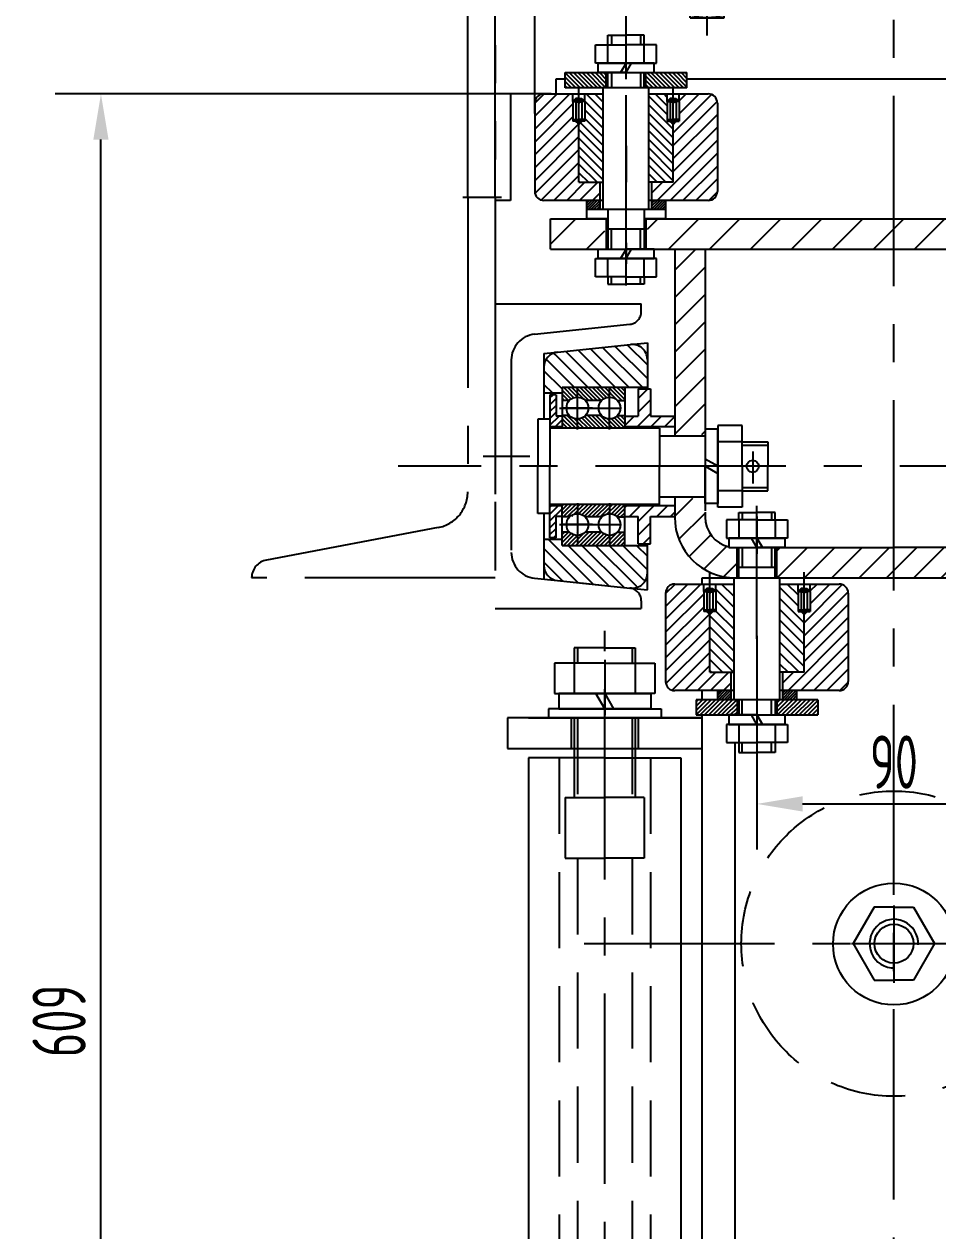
# Model space of a CAD drawing. Header units: millimetres. Extents: x 0 to 2970, y 0 to 2100.
# Drawn here: x 571.9 to 872.1, y 1263.2 to 1659.6 of the extents above; entities that cross this region are included whole.
import ezdxf

# ---------------------------------------------------------------- set-up
doc = ezdxf.new("R2010")
doc.units = ezdxf.units.MM
doc.header["$LTSCALE"] = 50
for name, pattern in [('F', [0.75, 0.5, -0.25]), ('G', [2, 1.25, -0.25, 0.25, -0.25]), ('K', [2.5, 1.25, -0.25, 0.25, -0.25, 0.25, -0.25])]:
    doc.linetypes.add(name, pattern=pattern)
for name, color, linetype in [('01', 7, 'Continuous'), ('02', 1, 'Continuous'), ('04', 2, 'F'), ('05', 4, 'G'), ('07', 6, 'K'), ('08', 1, 'Continuous')]:
    doc.layers.add(name, color=color, linetype=linetype)
doc.styles.get("Standard").update_dxf_attribs({"font": 'isocp', "width": 0.707, "bigfont": 'intecad.shx'})
doc.dimstyles.new('INTE', dxfattribs={"dimscale": 5, "dimtxt": 3.5, "dimasz": 3, "dimexe": 3, "dimexo": 0, "dimgap": 1, "dimtad": 1, "dimdec": 1, "dimdsep": 46, "dimtxsty": 'Standard', "dimcen": 0, "dimclrd": 1, "dimclre": 1, "dimclrt": 3, "dimaunit": 1, "dimadec": 0, "dimazin": 0, "dimtfac": 1, "dimtdec": 1, "dimtmove": 0, "dimatfit": 0, "dimfxl": 3, "dimarcsym": 0})

# ---------------------------------------------------------------- blocks, each defined once
blk = doc.blocks.new('*U4')
at = {"layer": '01'}
for p, q in [((-9.2, 3.1), (-9.2, 0)), ((0, 3.1), (-9.2, 3.1)), ((-9.2, 0), (0, 0)), ((0, 0), (-1.79, 3.1)), ((0, 3.1), (1.79, 0)), ((0, 3.1), (9.2, 3.1)), ((9.2, 0), (0, 0)), ((9.2, 3.1), (9.2, 0))]:
    blk.add_line(p, q, dxfattribs=at)
at = {"layer": '05'}
blk.add_line((0, 5.2), (0, -2.1), dxfattribs=at)
blk = doc.blocks.new('*U7')
at = {"layer": '01'}
for p, q in [((-6, 0), (-6, 10.02)), ((-6, 10.02), (0, 10.02)), ((0, 10.02), (0, 0)), ((-6, 6), (0, 6)), ((0, -10.02), (0, 0)), ((-6, 0), (-6, -10.02)), ((-6, -6), (0, -6)), ((-6, -10.02), (0, -10.02))]:
    blk.add_line(p, q, dxfattribs=at)
at = {"layer": '05'}
blk.add_line((-7.05, 0), (1.05, 0), dxfattribs=at)
blk = doc.blocks.new('*U11')
at = {"layer": '01'}
for p, q in [((-8, 0), (-8, 13.38)), ((-8, 13.38), (0, 13.38)), ((0, 13.38), (0, 0)), ((-8, 8), (0, 8)), ((0, -13.38), (0, 0)), ((-8, 0), (-8, -13.38)), ((-8, -8), (0, -8)), ((-8, -13.38), (0, -13.38))]:
    blk.add_line(p, q, dxfattribs=at)
at = {"layer": '05'}
blk.add_line((-9.05, 0), (1.05, 0), dxfattribs=at)
blk = doc.blocks.new('*U12')
at = {"layer": '01'}
for p, q in [((-12.2, 4.1), (-12.2, 0)), ((0, 4.1), (-12.2, 4.1)), ((0, 0), (-2.37, 4.1)), ((0, 4.1), (2.37, 0)), ((0, 4.1), (12.2, 4.1)), ((12.2, 4.1), (12.2, 0)), ((-12.2, 0), (0, 0)), ((12.2, 0), (0, 0))]:
    blk.add_line(p, q, dxfattribs=at)
at = {"layer": '05'}
blk.add_line((0, 6.2), (0, -2.1), dxfattribs=at)
blk = doc.blocks.new('*U5')
at = {"layer": '01'}
for p, q in [((-15.1, 5), (-15.1, 0)), ((0, 5), (-15.1, 5)), ((0, 0), (-2.89, 5)), ((0, 5), (2.89, 0)), ((0, 5), (15.1, 5)), ((15.1, 5), (15.1, 0)), ((-15.1, 0), (0, 0)), ((15.1, 0), (0, 0))]:
    blk.add_line(p, q, dxfattribs=at)
at = {"layer": '05'}
blk.add_line((0, 7.1), (0, -2.1), dxfattribs=at)
blk = doc.blocks.new('*U10')
at = {"layer": '01'}
for p, q in [((-10, 0), (-10, 16.48)), ((-10, 16.48), (0, 16.48)), ((0, 16.48), (0, 0)), ((-10, 10), (0, 10)), ((0, -16.48), (0, 0)), ((-10, 0), (-10, -16.48)), ((-10, -10), (0, -10)), ((-10, -16.48), (0, -16.48))]:
    blk.add_line(p, q, dxfattribs=at)
at = {"layer": '05'}
blk.add_line((-11.05, 0), (1.05, 0), dxfattribs=at)
blk = doc.blocks.new('rewrw')
at = {"layer": '05', "ltscale": 5}
blk.add_line((918.96, 1818.83), (918.96, 1872.22), dxfattribs=at)
at = {"layer": '07', "color": 6, "linetype": 'K', "ltscale": 5}
for p, q in [((924.51, 1865.65), (913.41, 1865.65)), ((913.41, 1865.65), (913.41, 1862.65)), ((924.51, 1865.65), (924.51, 1862.65)), ((905.84, 1862.65), (904.84, 1861.65)), ((904.84, 1861.65), (933.09, 1861.65)), ((904.84, 1861.65), (904.84, 1858.88)), ((905.84, 1862.65), (932.09, 1862.65)), ((932.09, 1862.65), (933.09, 1861.65)), ((933.09, 1861.65), (933.09, 1858.88)), ((903.92, 1858.88), (934.01, 1858.88)), ((903.92, 1858.88), (903.92, 1854.6)), ((934.01, 1858.88), (934.01, 1854.6)), ((903.92, 1854.6), (934.01, 1854.6)), ((909.44, 1837.7), (909.44, 1852.6)), ((928.49, 1852.6), (909.44, 1852.6)), ((910.94, 1852.6), (910.94, 1854.6)), ((926.99, 1852.6), (926.99, 1854.6)), ((928.49, 1837.7), (928.49, 1852.6)), ((903.92, 1835.7), (934.01, 1835.7)), ((903.92, 1835.7), (903.92, 1831.42)), ((928.49, 1837.7), (909.44, 1837.7)), ((910.94, 1835.7), (910.94, 1837.7)), ((926.99, 1835.7), (926.99, 1837.7)), ((934.01, 1835.7), (934.01, 1831.42)), ((903.92, 1831.42), (934.01, 1831.42)), ((904.84, 1828.65), (904.84, 1831.42)), ((933.09, 1828.65), (933.09, 1831.42)), ((904.84, 1828.65), (933.09, 1828.65)), ((904.84, 1828.65), (905.84, 1827.65)), ((905.84, 1827.65), (932.09, 1827.65)), ((913.41, 1824.65), (913.41, 1827.65)), ((924.51, 1824.65), (924.51, 1827.65)), ((933.09, 1828.65), (932.09, 1827.65)), ((924.51, 1824.65), (913.41, 1824.65))]:
    blk.add_line(p, q, dxfattribs=at)
for centre, start, end in [((918.93, 1882.64), 252.0004, 288.1862), ((918.93, 1807.65), 71.8138, 107.9996)]:
    blk.add_arc(centre, 17.87, start, end, dxfattribs=at)
blk = doc.blocks.new('*D36')
at = {"layer": '08', "color": 1, "lineweight": -2}
for p, q in [((769.63, 1657.29), (769.63, 1802.76)), ((945.63, 1657.29), (945.63, 1802.76)), ((784.63, 1787.76), (930.63, 1787.76))]:
    blk.add_line(p, q, dxfattribs=at)
at = {"layer": '08', "color": 1}
for points in [[(784.63, 1790.26), (784.63, 1785.26), (769.63, 1787.76)], [(930.63, 1790.26), (930.63, 1785.26), (945.63, 1787.76)]]:
    blk.add_solid(points, dxfattribs=at)
at = {"layer": 'Defpoints', "color": 0}
for p in [(945.63, 1787.76), (769.63, 1657.29), (945.63, 1657.29)]:
    blk.add_point(p, dxfattribs=at)
at = {"layer": '08', "color": 3, "insert": (857.63, 1801.51), "char_height": 17.5, "attachment_point": 5}
blk.add_mtext('176', dxfattribs=at)
blk = doc.blocks.new('*D47')
at = {"layer": '08', "color": 1, "lineweight": -2}
for p, q in [((739.63, 1630.23), (739.63, 1852.47)), ((975.63, 1630.23), (975.63, 1852.47)), ((754.63, 1837.47), (960.63, 1837.47))]:
    blk.add_line(p, q, dxfattribs=at)
at = {"layer": '08', "color": 1}
for points in [[(754.63, 1839.97), (754.63, 1834.97), (739.63, 1837.47)], [(960.63, 1839.97), (960.63, 1834.97), (975.63, 1837.47)]]:
    blk.add_solid(points, dxfattribs=at)
at = {"layer": 'Defpoints', "color": 0}
for p in [(975.63, 1837.47), (739.63, 1630.23), (975.63, 1630.23)]:
    blk.add_point(p, dxfattribs=at)
at = {"layer": '08', "color": 3, "insert": (857.63, 1851.22), "char_height": 17.5, "attachment_point": 5}
blk.add_mtext('236', dxfattribs=at)
blk = doc.blocks.new('*D59')
at = {"layer": '08', "color": 1, "lineweight": -2}
for p, q in [((812.63, 1412.66), (812.63, 1388.4)), ((902.63, 1412.66), (902.63, 1388.4)), ((827.63, 1403.4), (887.63, 1403.4))]:
    blk.add_line(p, q, dxfattribs=at)
at = {"layer": '08', "color": 1}
for points in [[(827.63, 1405.9), (827.63, 1400.9), (812.63, 1403.4)], [(887.63, 1405.9), (887.63, 1400.9), (902.63, 1403.4)]]:
    blk.add_solid(points, dxfattribs=at)
at = {"layer": 'Defpoints', "color": 0}
for p in [(812.63, 1412.66), (902.63, 1412.66), (902.63, 1403.4)]:
    blk.add_point(p, dxfattribs=at)
at = {"layer": '08', "color": 3, "insert": (857.63, 1417.15), "char_height": 17.5, "attachment_point": 5}
blk.add_mtext('90', dxfattribs=at)
blk = doc.blocks.new('*D60')
at = {"layer": '08', "color": 1, "lineweight": -2}
for p, q in [((745.07, 1636.63), (582.12, 1636.63)), ((597.12, 1042.63), (597.12, 1621.63)), ((730.63, 1027.63), (582.12, 1027.63))]:
    blk.add_line(p, q, dxfattribs=at)
at = {"layer": '08', "color": 1}
for points in [[(594.62, 1621.63), (599.62, 1621.63), (597.12, 1636.63)], [(594.62, 1042.63), (599.62, 1042.63), (597.12, 1027.63)]]:
    blk.add_solid(points, dxfattribs=at)
at = {"layer": 'Defpoints', "color": 0}
for p in [(597.12, 1636.63), (745.07, 1636.63), (730.63, 1027.63)]:
    blk.add_point(p, dxfattribs=at)
at = {"layer": '08', "color": 3, "insert": (583.37, 1332.13), "char_height": 17.5, "attachment_point": 5, "rotation": 90}
blk.add_mtext('609', dxfattribs=at)
blk = doc.blocks.new('*U31')
at = {"layer": '01'}
for p, q in [((0, 13.38), (-12, 6.45)), ((12, 6.45), (0, 13.38)), ((-12, 6.45), (-12, 0)), ((12, 0), (12, 6.45)), ((-12, -6.45), (-12, 0)), ((12, 0), (12, -6.45)), ((0, -13.38), (-12, -6.45)), ((12, -6.45), (0, -13.38))]:
    blk.add_line(p, q, dxfattribs=at)
blk.add_circle((0, 0), 6.4, dxfattribs=at)
at = {"layer": '02'}
blk.add_arc((0, 0), 8, 267.419, 181.9582, dxfattribs=at)
at = {"layer": '05'}
for p, q in [((0, 13.92), (0, -13.89)), ((12.56, 0), (-12.82, 0))]:
    blk.add_line(p, q, dxfattribs=at)
blk = doc.blocks.new('RRWER')
at = {"layer": '05', "color": 4, "linetype": 'G'}
blk.add_line((722.66, 1517.63), (737.98, 1517.63), dxfattribs=at)
at = {"layer": '07', "color": 6, "linetype": 'K'}
for p, q in [((726.63, 1727.63), (646.63, 1727.63)), ((973.63, 1727.63), (726.63, 1727.63)), ((726.63, 1727.63), (726.63, 1715.63)), ((726.63, 1727.63), (726.63, 1477.63)), ((726.63, 1602.63), (726.63, 1727.63)), ((707.86, 1711.08), (651.51, 1721.73)), ((973.63, 1715.63), (726.63, 1715.63)), ((988.63, 1700.63), (988.63, 1477.63)), ((1000.63, 1700.63), (1000.63, 1477.63)), ((717.63, 1602.63), (717.63, 1699.29)), ((731.63, 1636.63), (726.63, 1636.63)), ((731.63, 1636.63), (731.63, 1601.63)), ((983.63, 1636.63), (983.63, 1601.63)), ((983.63, 1636.63), (988.63, 1636.63)), ((728.7, 1602.63), (716.01, 1602.63)), ((717.63, 1602.63), (717.63, 1505.96)), ((726.63, 1602.63), (726.63, 1477.63)), ((731.63, 1601.63), (726.63, 1601.63)), ((983.63, 1601.63), (988.63, 1601.63)), ((726.63, 1567.63), (726.63, 1467.63)), ((726.63, 1567.63), (774.63, 1567.63)), ((726.63, 1567.63), (774.63, 1567.63)), ((726.63, 1567.63), (774.63, 1567.63)), ((774.63, 1565.14), (774.63, 1567.63)), ((988.63, 1567.63), (940.63, 1567.63)), ((988.63, 1567.63), (940.63, 1567.63)), ((940.63, 1565.14), (940.63, 1567.63)), ((940.63, 1567.63), (988.63, 1567.63)), ((988.63, 1567.63), (988.63, 1467.63)), ((739.54, 1557.69), (770.86, 1560.97)), ((975.71, 1557.69), (944.39, 1560.97)), ((731.93, 1549.23), (731.93, 1486.02)), ((983.33, 1549.23), (983.33, 1486.02)), ((707.86, 1494.17), (651.51, 1483.52)), ((726.63, 1477.63), (646.63, 1477.63)), ((726.63, 1467.63), (774.63, 1467.63)), ((726.63, 1467.63), (774.63, 1467.63)), ((774.63, 1470.11), (774.63, 1467.63)), ((940.63, 1470.11), (940.63, 1467.63)), ((988.63, 1467.63), (940.63, 1467.63)), ((940.63, 1467.63), (988.63, 1467.63))]:
    blk.add_line(p, q, dxfattribs=at)
at = {"layer": '07'}
for p, q in [((739.54, 1477.56), (747.11, 1476.77)), ((968.14, 1476.77), (975.71, 1477.56))]:
    blk.add_line(p, q, dxfattribs=at)
at = {"layer": '07', "color": 6, "linetype": 'K'}
for centre, radius, start, end in [((652.63, 1727.63), 6, 180, 259.2944), ((973.63, 1700.63), 27, 0, 90), ((973.63, 1700.63), 15, 0, 90), ((705.63, 1699.29), 12, 0, 79.2944), ((770.43, 1565.14), 4.2, 275.9762, 0), ((944.83, 1565.14), 4.2, 180, 264.0238), ((740.43, 1549.23), 8.5, 95.9762, 180), ((974.83, 1549.23), 8.5, 0, 84.0238), ((705.63, 1505.96), 12, 280.7056, 0), ((652.63, 1477.63), 6, 100.7056, 180), ((740.43, 1486.02), 8.5, 180, 264.0238), ((974.83, 1486.02), 8.5, 275.9762, 0), ((770.43, 1470.11), 4.2, 0, 84.0238), ((944.83, 1470.11), 4.2, 95.9762, 180)]:
    blk.add_arc(centre, radius, start, end, dxfattribs=at)

msp = doc.modelspace()

# ---------------------------------------------------------------- hatches: boundary and pattern name
at = {"layer": '02', "linetype": 'Continuous'}
h = msp.add_hatch(dxfattribs=at)
h.set_pattern_fill('_USER', color=1, angle=45, style=0, pattern_type=0)
h.set_pattern_definition([(135.0000008, (43425.641, -14937.4021), (0.707106772, 0.70710679), [])])
h.paths.add_polyline_path([(789.63, 1643.63), (789.63, 1638.63), (776.13, 1638.63), (776.13, 1643.63), (778.83, 1643.63)])
h.paths.add_polyline_path([(749.63, 1638.63), (749.63, 1643.63), (763.13, 1643.63), (763.13, 1638.63)])
h = msp.add_hatch(dxfattribs=at)
h.set_pattern_fill('_USER', color=1, scale=3, angle=135, style=0, pattern_type=0)
h.set_pattern_definition([(45, (43425.641, -14937.402), (2.12132034, -2.12132034), [])])
edge = h.paths.add_edge_path()
edge.add_line((785.13, 1626.6), (786.13, 1627.63))
edge.add_line((786.13, 1627.63), (787.13, 1627.63))
edge.add_line((787.13, 1627.63), (787.13, 1630.66))
edge.add_line((787.13, 1630.66), (787.13, 1634.16))
edge.add_line((787.13, 1634.16), (787.13, 1636.63))
edge.add_line((787.13, 1636.63), (796.63, 1636.63))
edge.add_ellipse((796.63, 1633.63), major_axis=(2.12, 2.12), ratio=1, start_angle=315, end_angle=405, ccw=False)
edge.add_line((799.63, 1633.63), (799.63, 1604.63))
edge.add_ellipse((796.63, 1604.63), major_axis=(-2.12, 2.12), ratio=1, start_angle=135, end_angle=225, ccw=False)
edge.add_line((796.63, 1601.63), (778.13, 1601.63))
edge.add_line((778.13, 1601.63), (778.13, 1607.63))
edge.add_line((778.13, 1607.63), (785.13, 1607.63))
edge.add_line((785.13, 1607.63), (785.13, 1626.6))
edge = h.paths.add_edge_path()
edge.add_line((754.13, 1607.63), (761.13, 1607.63))
edge.add_line((761.13, 1607.63), (761.13, 1601.63))
edge.add_line((761.13, 1601.63), (742.63, 1601.63))
edge.add_ellipse((742.63, 1604.63), major_axis=(2.12, 2.12), ratio=1, start_angle=135, end_angle=225, ccw=False)
edge.add_line((739.63, 1604.63), (739.63, 1633.63))
edge.add_ellipse((742.63, 1633.63), major_axis=(-2.12, 2.12), ratio=1, start_angle=-45, end_angle=45, ccw=False)
edge.add_line((742.63, 1636.63), (752.13, 1636.63))
edge.add_line((752.13, 1636.63), (752.13, 1634.16))
edge.add_line((752.13, 1634.16), (752.13, 1630.66))
edge.add_line((752.13, 1630.66), (752.13, 1627.63))
edge.add_line((752.13, 1627.63), (753.13, 1627.63))
edge.add_line((753.13, 1627.63), (754.13, 1626.6))
edge.add_line((754.13, 1626.6), (754.13, 1607.63))
h = msp.add_hatch(dxfattribs=at)
h.set_pattern_fill('_USER', color=1, scale=2, angle=45, style=0, pattern_type=0)
h.set_pattern_definition([(135, (43425.641, -14937.402), (1.41421356, 1.41421356), [])])
h.paths.add_polyline_path([(777.13, 1636.63), (783.13, 1636.63), (783.13, 1634.16), (783.13, 1630.66), (783.13, 1627.63), (784.13, 1627.63), (785.13, 1626.6), (785.13, 1607.63), (777.13, 1607.63)])
h.paths.add_polyline_path([(762.13, 1607.63), (754.13, 1607.63), (754.13, 1626.6), (755.13, 1627.63), (756.13, 1627.63), (756.13, 1630.66), (756.13, 1634.16), (756.13, 1636.63), (762.13, 1636.63)])
h = msp.add_hatch(dxfattribs=at)
h.set_pattern_fill('LINE', color=1, scale=0.2, angle=45, style=0)
h.paths.add_polyline_path([(782.63, 1601.63), (778.13, 1601.63), (778.13, 1598.63), (782.63, 1598.63)])
h.paths.add_polyline_path([(756.63, 1598.63), (761.13, 1598.63), (761.13, 1601.63), (756.63, 1601.63)])
h = msp.add_hatch(dxfattribs=at)
h.set_pattern_fill('LINE', color=1, scale=3, angle=45, style=0)
h.set_pattern_definition([(45, (-41710.389, -14937.402), (-6.735192, 6.735192), [])])
h.paths.add_polyline_path([(762.63, 1585.63), (762.63, 1595.63), (756.63, 1595.63), (744.8, 1595.63), (744.8, 1585.63)])
h.paths.add_polyline_path([(776.63, 1595.63), (776.63, 1585.63), (857.63, 1585.63), (857.63, 1595.63)])
h.paths.add_polyline_path([(938.63, 1585.63), (938.63, 1595.63), (857.63, 1595.63), (857.63, 1585.63)])
h.paths.add_polyline_path([(970.63, 1585.63), (970.63, 1595.63), (952.63, 1595.63), (952.63, 1585.63), (954.83, 1585.63)])
h = msp.add_hatch(dxfattribs=at)
h.set_pattern_fill('LINE', color=1, scale=2, angle=45, style=0)
h.set_pattern_definition([(45, (-41710.389, -14937.402), (-4.4901281, 4.4901281), [])])
h.paths.add_polyline_path([(795.63, 1585.63), (785.63, 1585.63), (785.63, 1524.8), (795.63, 1524.8), (795.63, 1529.4)])
h.paths.add_polyline_path([(795.63, 1497.63), (795.63, 1499.2), (795.63, 1503.8), (785.63, 1503.8), (785.63, 1497.63, 0.414214), (805.63, 1477.63), (806.13, 1477.63), (806.13, 1487.63), (803.43, 1487.63), (803.43, 1487.87, -0.350548)])
h.paths.add_polyline_path([(857.63, 1477.63), (857.63, 1487.63), (819.13, 1487.63), (819.13, 1477.63)])
h.paths.add_polyline_path([(896.13, 1477.63), (896.13, 1487.63), (893.43, 1487.63), (857.63, 1487.63), (857.63, 1477.63)])
h.paths.add_polyline_path([(911.83, 1487.87), (911.83, 1487.63), (909.13, 1487.63), (909.13, 1477.63), (909.62, 1477.63, 0.416804), (929.62, 1497.8), (929.62, 1497.8), (929.62, 1503.8), (919.62, 1503.8), (919.62, 1499.2), (919.62, 1497.63, -0.350548)])
h.paths.add_polyline_path([(929.62, 1585.63), (919.62, 1585.63), (919.62, 1524.8), (929.62, 1524.8)])
h = msp.add_hatch(dxfattribs=at)
h.set_pattern_fill('LINE', color=1, angle=45, style=0)
h.set_pattern_definition([(135, (43425.641, -14937.402), (2.24506403, 2.24506403), [])])
edge = h.paths.add_edge_path()
edge.add_line((776.63, 1488.3), (776.63, 1479.23))
edge.add_ellipse((771.63, 1479.23), major_axis=(-3.54, 3.54), ratio=1, start_angle=129.0238, end_angle=225, ccw=False)
edge.add_line((771.11, 1474.26), (747.11, 1476.77))
edge.add_ellipse((747.63, 1481.74), major_axis=(3.54, 3.54), ratio=1, start_angle=135, end_angle=219.0238, ccw=False)
edge.add_line((742.63, 1481.74), (742.63, 1490.3))
edge.add_line((742.63, 1490.3), (748.63, 1490.3))
edge.add_line((748.63, 1490.3), (748.63, 1488.3))
edge.add_line((748.63, 1488.3), (776.63, 1488.3))
edge = h.paths.add_edge_path()
edge.add_ellipse((771.63, 1549.37), major_axis=(3.54, 3.54), ratio=1, start_angle=315, end_angle=410.9762, ccw=False)
edge.add_line((776.63, 1549.37), (776.63, 1540.3))
edge.add_line((776.63, 1540.3), (748.63, 1540.3))
edge.add_line((748.63, 1540.3), (748.63, 1538.3))
edge.add_line((748.63, 1538.3), (742.63, 1538.3))
edge.add_line((742.63, 1538.3), (742.63, 1546.86))
edge.add_ellipse((747.63, 1546.86), major_axis=(3.54, 3.54), ratio=1, start_angle=50.9762, end_angle=135, ccw=False)
edge.add_line((747.11, 1551.83), (771.11, 1554.35))
at = {"layer": '02'}
h = msp.add_hatch(dxfattribs=at)
h.set_pattern_fill('LINE', color=256, scale=0.3, angle=45, style=0)
h.set_pattern_definition([(135, (43426.641, -14937.4021), (0.67351921, 0.67351921), [])])
edge = h.paths.add_edge_path()
edge.add_line((761.67, 1535.95), (756.18, 1535.95))
edge.add_ellipse((753.63, 1533.45), major_axis=(2.53, 2.53), ratio=1, start_angle=359.3431, end_angle=450.6569)
edge.add_line((751.07, 1535.95), (748.63, 1535.95))
edge.add_line((748.63, 1535.95), (748.63, 1540.3))
edge.add_line((748.63, 1540.3), (769.23, 1540.3))
edge.add_line((769.23, 1540.3), (769.23, 1535.95))
edge.add_line((769.23, 1535.95), (766.78, 1535.95))
edge.add_ellipse((764.23, 1533.45), major_axis=(2.53, 2.53), ratio=1, start_angle=359.3431, end_angle=450.6569)
edge = h.paths.add_edge_path()
edge.add_line((766.78, 1530.95), (769.23, 1530.95))
edge.add_line((769.23, 1530.95), (769.23, 1526.8))
edge.add_line((769.23, 1526.8), (764.23, 1526.8))
edge.add_line((764.23, 1526.8), (764.23, 1529.87))
edge.add_ellipse((764.23, 1533.45), major_axis=(-2.53, 2.53), ratio=1, start_angle=135, end_angle=180.6569)
edge = h.paths.add_edge_path()
edge.add_line((759.23, 1526.8), (753.63, 1526.8))
edge.add_line((753.63, 1526.8), (753.63, 1529.87))
edge.add_ellipse((753.63, 1533.45), major_axis=(2.53, 2.53), ratio=1, start_angle=225, end_angle=270.6569)
edge.add_line((756.18, 1530.95), (761.67, 1530.95))
edge.add_ellipse((764.23, 1533.45), major_axis=(2.53, 2.53), ratio=1, start_angle=179.3431, end_angle=225)
edge.add_line((764.23, 1529.87), (764.23, 1526.8))
edge.add_line((764.23, 1526.8), (759.23, 1526.8))
edge = h.paths.add_edge_path()
edge.add_line((748.63, 1526.8), (748.63, 1530.95))
edge.add_line((748.63, 1530.95), (751.07, 1530.95))
edge.add_ellipse((753.63, 1533.45), major_axis=(-2.53, 2.53), ratio=1, start_angle=89.3431, end_angle=135)
edge.add_line((753.63, 1529.87), (753.63, 1526.8))
edge.add_line((753.63, 1526.8), (748.63, 1526.8))
at = {"layer": '02', "linetype": 'Continuous'}
h = msp.add_hatch(dxfattribs=at)
h.set_pattern_fill('LINE', color=1, angle=135, style=0)
h.set_pattern_definition([(45, (43425.641, -14937.402), (2.24506403, -2.24506403), [])])
h.paths.add_polyline_path([(769.23, 1527.3), (769.23, 1530.8), (773.63, 1530.8), (773.63, 1539.8), (777.63, 1539.8), (777.63, 1530.8), (785.63, 1530.8), (785.63, 1527.3)])
h.paths.add_polyline_path([(785.63, 1501.3), (785.63, 1497.8), (777.63, 1497.8), (777.63, 1488.8), (773.63, 1488.8), (773.63, 1497.8), (769.23, 1497.8), (769.23, 1501.3)])
h = msp.add_hatch(dxfattribs=at)
h.set_pattern_fill('LINE', color=1, scale=0.5, angle=135, style=0)
h.set_pattern_definition([(45, (43425.641, -14937.4021), (1.122532015, -1.122532015), [])])
h.paths.add_polyline_path([(746.63, 1530.8), (748.63, 1530.8), (748.63, 1527.3), (744.63, 1527.3), (744.63, 1537.8), (746.63, 1537.8)])
h.paths.add_polyline_path([(746.63, 1497.8), (746.63, 1490.8), (744.63, 1490.8), (744.63, 1501.3), (748.63, 1501.3), (748.63, 1497.8)])
at = {"layer": '02'}
h = msp.add_hatch(dxfattribs=at)
h.set_pattern_fill('LINE', color=256, scale=0.3, angle=45, style=0)
h.set_pattern_definition([(225, (43426.641, 17966.0068), (0.67351921, -0.67351921), [])])
edge = h.paths.add_edge_path()
edge.add_line((761.67, 1492.66), (756.18, 1492.66))
edge.add_ellipse((753.63, 1495.16), major_axis=(2.53, 2.53), ratio=1, start_angle=179.3431, end_angle=270.6569, ccw=False)
edge.add_line((751.07, 1492.66), (748.63, 1492.66))
edge.add_line((748.63, 1492.66), (748.63, 1488.3))
edge.add_line((748.63, 1488.3), (769.23, 1488.3))
edge.add_line((769.23, 1488.3), (769.23, 1492.66))
edge.add_line((769.23, 1492.66), (766.78, 1492.66))
edge.add_ellipse((764.23, 1495.16), major_axis=(2.53, 2.53), ratio=1, start_angle=179.3431, end_angle=270.6569, ccw=False)
edge = h.paths.add_edge_path()
edge.add_line((766.78, 1497.66), (769.23, 1497.66))
edge.add_line((769.23, 1497.66), (769.23, 1501.8))
edge.add_line((769.23, 1501.8), (764.23, 1501.8))
edge.add_line((764.23, 1501.8), (764.23, 1498.73))
edge.add_ellipse((764.23, 1495.16), major_axis=(2.53, 2.53), ratio=1, start_angle=359.3431, end_angle=405, ccw=False)
edge = h.paths.add_edge_path()
edge.add_line((759.23, 1501.8), (753.63, 1501.8))
edge.add_line((753.63, 1501.8), (753.63, 1498.73))
edge.add_ellipse((753.63, 1495.16), major_axis=(-2.53, 2.53), ratio=1, start_angle=269.3431, end_angle=315, ccw=False)
edge.add_line((756.18, 1497.66), (761.67, 1497.66))
edge.add_ellipse((764.23, 1495.16), major_axis=(-2.53, 2.53), ratio=1, start_angle=-45, end_angle=0.6569, ccw=False)
edge.add_line((764.23, 1498.73), (764.23, 1501.8))
edge.add_line((764.23, 1501.8), (759.23, 1501.8))
edge = h.paths.add_edge_path()
edge.add_line((748.63, 1501.8), (748.63, 1497.66))
edge.add_line((748.63, 1497.66), (751.07, 1497.66))
edge.add_ellipse((753.63, 1495.16), major_axis=(2.53, 2.53), ratio=1, start_angle=45, end_angle=90.6569, ccw=False)
edge.add_line((753.63, 1498.73), (753.63, 1501.8))
edge.add_line((753.63, 1501.8), (748.63, 1501.8))
at = {"layer": '02', "linetype": 'Continuous'}
h = msp.add_hatch(dxfattribs=at)
h.set_pattern_fill('_USER', color=1, scale=3, angle=135, style=0, pattern_type=0)
h.set_pattern_definition([(45, (43468.641, -15098.402), (2.12132034, -2.12132034), [])])
h.paths.add_polyline_path([(828.13, 1446.63), (821.13, 1446.63), (821.13, 1440.63), (839.63, 1440.63, 0.414214), (842.63, 1443.63), (842.63, 1472.63, 0.414214), (839.63, 1475.63), (830.13, 1475.63), (830.13, 1473.16), (830.13, 1469.66), (830.13, 1466.63), (829.13, 1466.63), (828.13, 1465.6)])
h.paths.add_polyline_path([(797.13, 1465.6), (796.13, 1466.63), (795.13, 1466.63), (795.13, 1469.66), (795.13, 1473.16), (795.13, 1475.63), (785.63, 1475.63, 0.414214), (782.63, 1472.63), (782.63, 1443.63, 0.414214), (785.63, 1440.63), (804.13, 1440.63), (804.13, 1446.63), (797.13, 1446.63)])
h = msp.add_hatch(dxfattribs=at)
h.set_pattern_fill('LINE', color=1, scale=0.8, angle=45, style=0)
h.set_pattern_definition([(135, (43425.641, -14937.402), (1.79605122, 1.79605122), [])])
h.paths.add_polyline_path([(828.13, 1465.6), (827.13, 1466.63), (826.13, 1466.63), (826.13, 1469.66), (826.13, 1473.16), (826.13, 1475.63), (820.13, 1475.63), (820.13, 1446.63), (828.13, 1446.63)])
h.paths.add_polyline_path([(805.13, 1475.63), (799.13, 1475.63), (799.13, 1473.16), (799.13, 1469.66), (799.13, 1466.63), (798.13, 1466.63), (797.13, 1465.6), (797.13, 1446.63), (805.13, 1446.63)])
h = msp.add_hatch(dxfattribs=at)
h.set_pattern_fill('LINE', color=1, scale=0.2, angle=45, style=0)
h.paths.add_polyline_path([(821.13, 1440.63), (821.13, 1437.63), (825.63, 1437.63), (825.63, 1440.63)])
h.paths.add_polyline_path([(804.13, 1437.63), (804.13, 1440.63), (799.63, 1440.63), (799.63, 1437.63)])
h = msp.add_hatch(dxfattribs=at)
h.set_pattern_fill('_USER', color=1, angle=45, style=0, pattern_type=0)
h.set_pattern_definition([(224.9999992, (43468.641, 18013.6533), (0.707106772, -0.70710679), [])])
h.paths.add_polyline_path([(832.63, 1432.63), (832.63, 1437.63), (819.13, 1437.63), (819.13, 1432.63), (821.83, 1432.63)])
h.paths.add_polyline_path([(792.63, 1437.63), (792.63, 1432.63), (806.13, 1432.63), (806.13, 1437.63)])

# ---------------------------------------------------------------- linework, layer by layer
for p, q in [((748.63, 1540.3), (748.63, 1526.8)), ((769.23, 1540.3), (769.23, 1526.8)), ((746.63, 1537.8), (746.63, 1530.8)), ((748.63, 1488.3), (748.63, 1501.8)), ((769.23, 1488.3), (769.23, 1501.8)), ((795.63, 1499.2), (795.63, 1497.63)), ((746.63, 1490.8), (746.63, 1497.8)), ((762.63, 1418.53), (737.63, 1418.53)), ((762.63, 1418.53), (787.63, 1418.53))]:
    msp.add_line(p, q)
at = {"layer": '01'}
for p, q in [((763.63, 1652.73), (763.63, 1655.96)), ((763.63, 1655.96), (769.63, 1655.96)), ((775.63, 1655.96), (769.63, 1655.96)), ((775.63, 1652.73), (775.63, 1655.96)), ((746.63, 1641.63), (749.63, 1641.63)), ((746.63, 1636.63), (746.63, 1641.63)), ((763.13, 1638.63), (763.13, 1643.63)), ((763.63, 1638.63), (763.63, 1643.63)), ((775.63, 1638.63), (775.63, 1643.63)), ((776.13, 1638.63), (776.13, 1643.63)), ((789.63, 1641.63), (925.63, 1641.63)), ((789.63, 1638.63), (749.63, 1638.63)), ((762.13, 1598.63), (762.13, 1638.63)), ((777.13, 1598.63), (777.13, 1638.63)), ((753.13, 1635.16), (752.13, 1634.16)), ((752.13, 1634.16), (752.13, 1630.66)), ((752.13, 1634.16), (753.83, 1634.16)), ((753.83, 1635.16), (753.13, 1635.16)), ((753.83, 1635.16), (753.83, 1633.74)), ((753.83, 1633.74), (754.13, 1633.74)), ((754.13, 1607.63), (754.13, 1636.63)), ((754.43, 1633.74), (754.13, 1633.74)), ((754.43, 1635.16), (755.13, 1635.16)), ((754.43, 1635.16), (754.43, 1633.74)), ((756.13, 1634.16), (754.43, 1634.16)), ((755.13, 1635.16), (756.13, 1634.16)), ((756.13, 1634.16), (756.13, 1630.66)), ((784.13, 1635.16), (783.13, 1634.16)), ((783.13, 1634.16), (783.13, 1630.66)), ((783.13, 1634.16), (784.83, 1634.16)), ((784.83, 1635.16), (784.13, 1635.16)), ((784.83, 1635.16), (784.83, 1633.74)), ((784.83, 1633.74), (785.13, 1633.74)), ((785.13, 1607.63), (785.13, 1636.63)), ((785.43, 1633.74), (785.13, 1633.74)), ((785.43, 1635.16), (786.13, 1635.16)), ((785.43, 1635.16), (785.43, 1633.74)), ((787.13, 1634.16), (785.43, 1634.16)), ((786.13, 1635.16), (787.13, 1634.16)), ((787.13, 1634.16), (787.13, 1630.66)), ((752.13, 1628.2), (754.13, 1628.2)), ((752.13, 1628.2), (753.93, 1627.16)), ((753.93, 1627.16), (754.13, 1627.16)), ((756.13, 1628.2), (754.13, 1628.2)), ((754.33, 1627.16), (754.13, 1627.16)), ((756.13, 1628.2), (754.33, 1627.16)), ((783.13, 1628.2), (785.13, 1628.2)), ((783.13, 1628.2), (784.93, 1627.16)), ((784.93, 1627.16), (785.13, 1627.16)), ((787.13, 1628.2), (785.13, 1628.2)), ((785.33, 1627.16), (785.13, 1627.16)), ((787.13, 1628.2), (785.33, 1627.16)), ((754.13, 1607.63), (762.13, 1607.63)), ((761.13, 1598.63), (761.13, 1607.63)), ((785.13, 1607.63), (777.13, 1607.63)), ((778.13, 1598.63), (778.13, 1607.63)), ((762.13, 1601.63), (742.63, 1601.63)), ((756.63, 1601.63), (756.63, 1598.63)), ((796.63, 1601.63), (777.13, 1601.63)), ((782.63, 1601.63), (782.63, 1598.63)), ((770.54, 1598.63), (756.63, 1598.63)), ((763.63, 1598.63), (763.63, 1585.63)), ((782.63, 1598.63), (769.63, 1598.63)), ((775.63, 1598.63), (775.63, 1585.63)), ((782.63, 1598.63), (782.63, 1595.63)), ((763.13, 1595.63), (763.13, 1585.63)), ((776.13, 1595.63), (776.13, 1585.63)), ((763.63, 1576.53), (763.63, 1574.09)), ((763.63, 1574.09), (769.63, 1574.09)), ((775.63, 1574.09), (769.63, 1574.09)), ((775.63, 1576.53), (775.63, 1574.09)), ((747.11, 1551.83), (771.11, 1554.35)), ((742.63, 1546.86), (742.63, 1529.8)), ((748.63, 1538.3), (742.63, 1538.3)), ((744.63, 1537.8), (744.63, 1514.3)), ((746.63, 1537.8), (744.63, 1537.8)), ((748.63, 1530.8), (746.63, 1530.8)), ((748.63, 1530.8), (748.63, 1530.8)), ((740.63, 1529.8), (740.63, 1514.3)), ((744.63, 1529.8), (740.63, 1529.8)), ((780.63, 1526.8), (748.63, 1526.8)), ((740.63, 1498.8), (740.63, 1514.3)), ((744.63, 1490.8), (744.63, 1514.3)), ((744.63, 1498.8), (740.63, 1498.8)), ((742.63, 1498.8), (742.63, 1481.74)), ((780.63, 1501.8), (748.63, 1501.8)), ((806.63, 1496.73), (806.63, 1499.16)), ((806.63, 1499.16), (812.63, 1499.16)), ((818.63, 1499.16), (812.63, 1499.16)), ((818.63, 1496.73), (818.63, 1499.16)), ((748.63, 1497.8), (746.63, 1497.8)), ((748.63, 1497.8), (748.63, 1497.8)), ((746.63, 1490.8), (744.63, 1490.8)), ((748.63, 1490.3), (742.63, 1490.3)), ((806.63, 1477.63), (806.63, 1487.63)), ((747.11, 1476.77), (770.86, 1474.28)), ((754.68, 1475.98), (764.68, 1474.93)), ((797.13, 1446.63), (797.13, 1475.63)), ((805.13, 1437.63), (805.13, 1477.63)), ((820.13, 1437.63), (820.13, 1477.63)), ((828.13, 1446.63), (828.13, 1475.63)), ((796.13, 1474.16), (795.13, 1473.16)), ((795.13, 1473.16), (795.13, 1469.66)), ((795.13, 1473.16), (796.83, 1473.16)), ((796.83, 1474.16), (796.13, 1474.16)), ((796.83, 1474.16), (796.83, 1472.74)), ((796.83, 1472.74), (797.13, 1472.74)), ((797.43, 1472.74), (797.13, 1472.74)), ((797.43, 1474.16), (798.13, 1474.16)), ((797.43, 1474.16), (797.43, 1472.74)), ((799.13, 1473.16), (797.43, 1473.16)), ((798.13, 1474.16), (799.13, 1473.16)), ((799.13, 1473.16), (799.13, 1469.66)), ((827.13, 1474.16), (826.13, 1473.16)), ((826.13, 1473.16), (826.13, 1469.66)), ((826.13, 1473.16), (827.83, 1473.16)), ((827.83, 1474.16), (827.13, 1474.16)), ((827.83, 1474.16), (827.83, 1472.74)), ((827.83, 1472.74), (828.13, 1472.74)), ((828.43, 1472.74), (828.13, 1472.74)), ((828.43, 1474.16), (829.13, 1474.16)), ((828.43, 1474.16), (828.43, 1472.74)), ((830.13, 1473.16), (828.43, 1473.16)), ((829.13, 1474.16), (830.13, 1473.16)), ((830.13, 1473.16), (830.13, 1469.66)), ((795.13, 1467.2), (797.13, 1467.2)), ((795.13, 1467.2), (796.93, 1466.16)), ((799.13, 1467.2), (797.13, 1467.2)), ((799.13, 1467.2), (797.33, 1466.16)), ((826.13, 1467.2), (828.13, 1467.2)), ((826.13, 1467.2), (827.93, 1466.16)), ((830.13, 1467.2), (828.13, 1467.2)), ((830.13, 1467.2), (828.33, 1466.16)), ((796.93, 1466.16), (797.13, 1466.16)), ((797.33, 1466.16), (797.13, 1466.16)), ((827.93, 1466.16), (828.13, 1466.16)), ((828.33, 1466.16), (828.13, 1466.16)), ((762.63, 1454.63), (752.63, 1454.63)), ((752.63, 1454.63), (752.63, 1449.63)), ((762.63, 1454.63), (772.63, 1454.63)), ((772.63, 1454.63), (772.63, 1449.63)), ((797.13, 1446.63), (805.13, 1446.63)), ((804.13, 1437.63), (804.13, 1446.63)), ((828.13, 1446.63), (820.13, 1446.63)), ((821.13, 1437.63), (821.13, 1446.63)), ((805.13, 1440.63), (785.63, 1440.63)), ((799.63, 1440.63), (799.63, 1437.63)), ((839.63, 1440.63), (820.13, 1440.63)), ((825.63, 1440.63), (825.63, 1437.63)), ((806.63, 1437.63), (792.63, 1437.63)), ((806.63, 1437.63), (799.63, 1437.63)), ((820.13, 1437.63), (805.13, 1437.63)), ((806.13, 1437.63), (806.13, 1432.63)), ((806.63, 1437.63), (806.63, 1432.63)), ((818.63, 1437.63), (818.63, 1432.63)), ((832.63, 1437.63), (818.63, 1437.63)), ((825.63, 1437.63), (818.63, 1437.63)), ((819.13, 1437.63), (819.13, 1432.63)), ((794.63, 1431.63), (730.63, 1431.63)), ((737.63, 1431.63), (794.63, 1431.63)), ((744.13, 1434.63), (744.13, 1431.63)), ((762.63, 1434.63), (744.13, 1434.63)), ((744.13, 1431.63), (762.63, 1431.63)), ((762.63, 1434.63), (781.13, 1434.63)), ((781.13, 1431.63), (762.63, 1431.63)), ((781.13, 1434.63), (781.13, 1431.63)), ((806.63, 1423.53), (806.63, 1420.29)), ((818.63, 1423.53), (818.63, 1420.29)), ((762.63, 1421.53), (730.63, 1421.53)), ((752.63, 1421.53), (752.63, 1418.53)), ((794.63, 1421.53), (762.63, 1421.53)), ((772.63, 1421.53), (772.63, 1418.53)), ((806.63, 1420.29), (812.63, 1420.29)), ((818.63, 1420.29), (812.63, 1420.29))]:
    msp.add_line(p, q, dxfattribs=at)
at = {"layer": '01', "color": 7, "linetype": 'Continuous'}
for p, q in [((749.63, 1643.63), (789.63, 1643.63)), ((749.63, 1638.63), (749.63, 1643.63)), ((789.63, 1638.63), (789.63, 1643.63)), ((739.63, 1633.63), (739.63, 1604.63)), ((742.63, 1636.63), (762.13, 1636.63)), ((777.13, 1636.63), (796.63, 1636.63)), ((799.63, 1633.63), (799.63, 1604.63)), ((756.13, 1627.63), (752.13, 1627.63)), ((753.13, 1627.63), (754.13, 1626.6)), ((754.13, 1626.6), (755.13, 1627.63)), ((783.13, 1627.63), (787.13, 1627.63)), ((785.13, 1626.6), (784.13, 1627.63)), ((786.13, 1627.63), (785.13, 1626.6)), ((756.63, 1598.63), (756.63, 1595.63)), ((744.8, 1595.63), (763.63, 1595.63)), ((744.8, 1585.63), (744.8, 1595.63)), ((763.63, 1595.63), (756.63, 1595.63)), ((782.63, 1595.63), (775.63, 1595.63)), ((775.63, 1595.63), (939.63, 1595.63)), ((775.63, 1592.19), (763.63, 1592.19)), ((744.8, 1585.63), (970.63, 1585.63)), ((785.63, 1585.63), (785.63, 1524.3)), ((795.63, 1585.63), (795.63, 1499.63)), ((776.63, 1549.37), (776.63, 1539.8)), ((748.63, 1540.3), (776.63, 1540.3)), ((773.63, 1539.8), (777.63, 1539.8)), ((773.63, 1539.8), (773.63, 1530.8)), ((777.63, 1539.8), (777.63, 1530.8)), ((751.07, 1535.95), (748.63, 1535.95)), ((761.67, 1535.95), (756.18, 1535.95)), ((766.78, 1535.95), (769.23, 1535.95)), ((751.07, 1530.95), (748.63, 1530.95)), ((758.63, 1533.45), (749.02, 1533.45)), ((761.67, 1530.95), (756.18, 1530.95)), ((766.78, 1530.95), (769.23, 1530.95)), ((769.23, 1530.8), (773.63, 1530.8)), ((777.63, 1530.8), (785.63, 1530.8)), ((748.63, 1527.3), (744.63, 1527.3)), ((748.63, 1526.8), (744.63, 1526.8)), ((785.63, 1527.3), (769.23, 1527.3)), ((780.63, 1526.8), (780.63, 1514.3)), ((780.63, 1524.3), (795.63, 1524.3)), ((785.63, 1524.3), (795.63, 1524.3)), ((807.73, 1522.3), (816.23, 1522.3)), ((816.23, 1522.3), (816.23, 1514.3)), ((780.63, 1501.8), (780.63, 1514.3)), ((816.23, 1506.3), (816.23, 1514.3)), ((780.63, 1504.3), (795.63, 1504.3)), ((785.63, 1504.3), (785.63, 1497.63)), ((785.63, 1504.3), (795.63, 1504.3)), ((807.73, 1506.3), (816.23, 1506.3)), ((748.63, 1501.8), (744.63, 1501.8)), ((748.63, 1501.3), (744.63, 1501.3)), ((785.63, 1501.3), (769.23, 1501.3)), ((751.07, 1497.66), (748.63, 1497.66)), ((758.63, 1495.16), (749.02, 1495.16)), ((761.67, 1497.66), (756.18, 1497.66)), ((766.78, 1497.66), (769.23, 1497.66)), ((769.23, 1497.8), (773.63, 1497.8)), ((773.63, 1488.8), (773.63, 1497.8)), ((777.63, 1497.8), (785.63, 1497.8)), ((777.63, 1488.8), (777.63, 1497.8)), ((751.07, 1492.66), (748.63, 1492.66)), ((761.67, 1492.66), (756.18, 1492.66)), ((766.78, 1492.66), (769.23, 1492.66)), ((748.63, 1488.3), (776.63, 1488.3)), ((773.63, 1488.8), (777.63, 1488.8)), ((776.63, 1479.23), (776.63, 1488.8)), ((805.63, 1487.63), (857.63, 1487.63)), ((806.13, 1477.63), (806.13, 1487.63)), ((818.63, 1477.63), (818.63, 1487.63)), ((819.13, 1477.63), (819.13, 1487.63)), ((909.62, 1487.63), (857.63, 1487.63)), ((818.63, 1481.07), (806.63, 1481.07)), ((785.63, 1475.63), (805.13, 1475.63)), ((794.63, 1477.63), (920.63, 1477.63)), ((794.63, 1475.63), (794.63, 1477.63)), ((820.13, 1475.63), (839.63, 1475.63)), ((782.63, 1472.63), (782.63, 1443.63)), ((842.63, 1472.63), (842.63, 1443.63)), ((799.13, 1466.63), (795.13, 1466.63)), ((796.13, 1466.63), (797.13, 1465.6)), ((797.13, 1465.6), (798.13, 1466.63)), ((826.13, 1466.63), (830.13, 1466.63)), ((828.13, 1465.6), (827.13, 1466.63)), ((829.13, 1466.63), (828.13, 1465.6)), ((794.63, 1437.63), (794.63, 1440.63)), ((792.63, 1437.63), (792.63, 1432.63)), ((832.63, 1437.63), (832.63, 1432.63)), ((730.63, 1431.63), (730.63, 1421.63)), ((792.63, 1432.63), (832.63, 1432.63)), ((794.63, 1037.73), (794.63, 1432.63)), ((805.51, 1037.63), (805.51, 1423.53)), ((737.63, 1418.53), (737.63, 1037.63)), ((787.63, 1418.53), (787.63, 1037.63))]:
    msp.add_line(p, q, dxfattribs=at)
for centre, radius in [((753.63, 1533.45), 3.58), ((764.23, 1533.45), 3.58), ((811.23, 1514.3), 2), ((753.63, 1495.16), 3.58), ((764.23, 1495.16), 3.58)]:
    msp.add_circle(centre, radius, dxfattribs=at)
at = {"layer": '01'}
msp.add_circle((857.63, 1357.37), 20, dxfattribs=at)
at = {"layer": '01', "color": 7, "linetype": 'Continuous'}
for centre, start, end in [((742.63, 1633.63), 90, 180), ((796.63, 1633.63), 0, 90), ((796.63, 1604.63), 270, 0), ((785.63, 1472.63), 90, 180), ((839.63, 1472.63), 0, 90), ((839.63, 1443.63), 270, 0)]:
    msp.add_arc(centre, 3, start, end, dxfattribs=at)
at = {"layer": '01'}
for centre, radius, start, end in [((742.63, 1604.63), 3, 180, 270), ((771.63, 1549.37), 5, 360, 95.9762), ((747.63, 1546.86), 5, 95.9762, 180), ((805.63, 1497.63), 20, 180, 270), ((805.63, 1497.63), 10, 180, 257.272), ((747.63, 1481.74), 5, 180, 264.0238), ((771.63, 1479.23), 5, 264.0238, 360), ((785.63, 1443.63), 3, 180, 270)]:
    msp.add_arc(centre, radius, start, end, dxfattribs=at)
at = {"layer": '02'}
for p, q in [((764.83, 1655.96), (764.83, 1652.73)), ((774.43, 1655.96), (774.43, 1652.73)), ((764.83, 1643.63), (764.83, 1638.63)), ((774.43, 1643.63), (774.43, 1638.63)), ((752.13, 1634.16), (752.13, 1636.63)), ((753.13, 1635.16), (753.13, 1627.63)), ((755.13, 1635.16), (755.13, 1627.63)), ((756.13, 1634.16), (756.13, 1636.63)), ((783.13, 1634.16), (783.13, 1636.63)), ((784.13, 1635.16), (784.13, 1627.63)), ((786.13, 1635.16), (786.13, 1627.63)), ((787.13, 1634.16), (787.13, 1636.63)), ((752.13, 1630.66), (752.13, 1627.63)), ((756.13, 1630.66), (756.13, 1627.63)), ((783.13, 1630.66), (783.13, 1627.63)), ((787.13, 1630.66), (787.13, 1627.63)), ((764.83, 1585.63), (764.83, 1592.19)), ((774.43, 1585.63), (774.43, 1592.19)), ((764.83, 1574.09), (764.83, 1576.53)), ((774.43, 1574.09), (774.43, 1576.53)), ((807.83, 1499.16), (807.83, 1496.73)), ((817.43, 1499.16), (817.43, 1496.73)), ((807.83, 1487.63), (807.83, 1481.07)), ((817.43, 1487.63), (817.43, 1481.07)), ((795.13, 1473.16), (795.13, 1475.63)), ((799.13, 1473.16), (799.13, 1475.63)), ((826.13, 1473.16), (826.13, 1475.63)), ((830.13, 1473.16), (830.13, 1475.63)), ((796.13, 1474.16), (796.13, 1466.63)), ((798.13, 1474.16), (798.13, 1466.63)), ((827.13, 1474.16), (827.13, 1466.63)), ((829.13, 1474.16), (829.13, 1466.63)), ((795.13, 1469.66), (795.13, 1466.63)), ((799.13, 1469.66), (799.13, 1466.63)), ((826.13, 1469.66), (826.13, 1466.63)), ((830.13, 1469.66), (830.13, 1466.63)), ((753.63, 1454.63), (753.63, 1449.63)), ((771.63, 1454.63), (771.63, 1449.63)), ((807.83, 1432.63), (807.83, 1437.63)), ((817.43, 1432.63), (817.43, 1437.63)), ((807.83, 1420.29), (807.83, 1423.53)), ((817.43, 1420.29), (817.43, 1423.53))]:
    msp.add_line(p, q, dxfattribs=at)
at = {"layer": '02', "color": 1, "linetype": 'Continuous'}
for p, q in [((771.11, 1554.35), (776.63, 1554.92)), ((776.63, 1554.92), (776.63, 1549.06)), ((742.63, 1551.36), (747.11, 1551.83)), ((742.63, 1551.36), (742.63, 1546.86)), ((807.73, 1521.3), (816.23, 1521.3)), ((807.73, 1507.3), (816.23, 1507.3)), ((742.63, 1481.74), (742.63, 1477.24)), ((776.63, 1473.68), (776.63, 1479.55)), ((771.11, 1474.26), (776.63, 1473.68))]:
    msp.add_line(p, q, dxfattribs=at)
at = {"layer": '04', "color": 2, "linetype": 'F'}
for p, q in [((751.63, 1431.63), (751.63, 1421.63)), ((752.63, 1431.63), (752.63, 1421.63)), ((753.63, 1431.63), (753.63, 1405.63)), ((771.63, 1431.63), (771.63, 1405.63)), ((772.63, 1431.63), (772.63, 1421.63)), ((773.63, 1431.63), (773.63, 1421.63)), ((747.63, 1418.53), (747.63, 1037.63)), ((752.63, 1418.53), (752.63, 1405.53)), ((772.63, 1418.53), (772.63, 1405.53)), ((777.63, 1418.53), (777.63, 1037.63)), ((749.63, 1405.53), (749.63, 1385.53)), ((749.63, 1405.53), (762.63, 1405.53)), ((775.63, 1405.53), (762.63, 1405.53)), ((775.63, 1405.53), (775.63, 1385.53)), ((749.63, 1385.53), (762.63, 1385.53)), ((753.63, 1385.53), (753.63, 1073.63)), ((775.63, 1385.53), (762.63, 1385.53)), ((771.63, 1385.53), (771.63, 1073.63))]:
    msp.add_line(p, q, dxfattribs=at)
msp.add_circle((857.63, 1357.5), 50.13, dxfattribs=at)
at = {"layer": '05'}
for p, q in [((857.63, 973.5), (857.63, 1750.74)), ((754.13, 1627.52), (754.13, 1638.51)), ((785.13, 1627.52), (785.13, 1638.51)), ((754.13, 1635.16), (754.13, 1633.74)), ((769.63, 1618.63), (769.63, 1633.63)), ((785.13, 1635.16), (785.13, 1633.74)), ((769.63, 1619.63), (769.63, 1607.63)), ((769.63, 1587.68), (769.63, 1580.81)), ((1022.08, 1514.3), (694.8, 1514.3)), ((810.18, 1514.3), (799.58, 1514.3)), ((812.63, 1457.63), (812.63, 1501.28)), ((797.13, 1468.52), (797.13, 1479.51)), ((828.13, 1468.52), (828.13, 1479.51)), ((797.13, 1474.16), (797.13, 1472.74)), ((828.13, 1474.16), (828.13, 1472.74)), ((762.63, 978.62), (762.63, 1460.23)), ((812.63, 1458.63), (812.63, 1412.66)), ((755.87, 1357.5), (972.12, 1357.5))]:
    msp.add_line(p, q, dxfattribs=at)
at = {"layer": '05', "color": 4, "linetype": 'G'}
for p, q in [((769.63, 1573.71), (769.63, 1657.29)), ((753.63, 1526.42), (753.63, 1539.89)), ((764.23, 1526.42), (764.23, 1539.89)), ((747.81, 1533.45), (767.87, 1533.45)), ((811.23, 1519.2), (811.23, 1508.71)), ((753.63, 1502.19), (753.63, 1488.71)), ((764.23, 1502.19), (764.23, 1488.71)), ((747.81, 1495.16), (767.87, 1495.16))]:
    msp.add_line(p, q, dxfattribs=at)

# ---------------------------------------------------------------- block references
at = {"xscale": -1}
for name, p, rotation in [('*U12', (795.63, 1514.3), 270), ('*U10', (762.63, 1439.63), 90)]:
    msp.add_blockref(name, p, dxfattribs=dict(at, rotation=rotation))
msp.add_blockref('*U11', (799.73, 1514.3), dxfattribs=at)
at = {"layer": '01', "extrusion": (0, 0, -1), "zscale": -1}
for name, p, rotation in [('*U7', (-769.63, 1652.73), 90), ('*U4', (-769.63, 1646.73), 180), ('*U4', (-769.63, 1585.63), 180), ('*U7', (-769.63, 1582.53), 90)]:
    msp.add_blockref(name, p, dxfattribs=dict(at, rotation=rotation))
at = {"layer": '01', "rotation": 270}
for p in [(812.63, 1490.73), (812.63, 1423.53)]:
    msp.add_blockref('*U7', p, dxfattribs=at)
at = {"layer": '01'}
for name, p in [('*U4', (812.63, 1487.63)), ('*U5', (762.63, 1434.63)), ('*U4', (812.63, 1429.53))]:
    msp.add_blockref(name, p, dxfattribs=at)
at = {"layer": '05'}
msp.add_blockref('RRWER', (0, 0), dxfattribs=at)
at = {"layer": '05', "xscale": -1}
msp.add_blockref('rewrw', (1715.25, -163.02), dxfattribs=at)
at = {"layer": '05', "rotation": 90}
msp.add_blockref('*U31', (857.63, 1357.5), dxfattribs=at)

# ---------------------------------------------------------------- dimensions: what is measured, and where the dimension line sits
at = {"layer": '08'}
for base, p1, p2, picture, middle in [((975.63, 1837.47), (739.63, 1630.23), (975.63, 1630.23), '*D47', (857.63, 1851.22)), ((945.63, 1787.76), (769.63, 1657.29), (945.63, 1657.29), '*D36', (857.63, 1801.51)), ((902.63, 1403.4), (812.63, 1412.66), (902.63, 1412.66), '*D59', (857.63, 1417.15))]:
    dim = msp.add_linear_dim(base=base, p1=p1, p2=p2, dimstyle='INTE', dxfattribs=at)
    dim.commit()
    dim.dimension.update_dxf_attribs({"geometry": picture, "text_midpoint": middle})
dim = msp.add_linear_dim(base=(597.12, 1636.63), p1=(730.63, 1027.63), p2=(745.07, 1636.63), angle=90, dimstyle='INTE', dxfattribs=at)
dim.commit()
dim.dimension.update_dxf_attribs({"geometry": '*D60', "text_midpoint": (583.37, 1332.13)})

doc.saveas('drawing.dxf')
